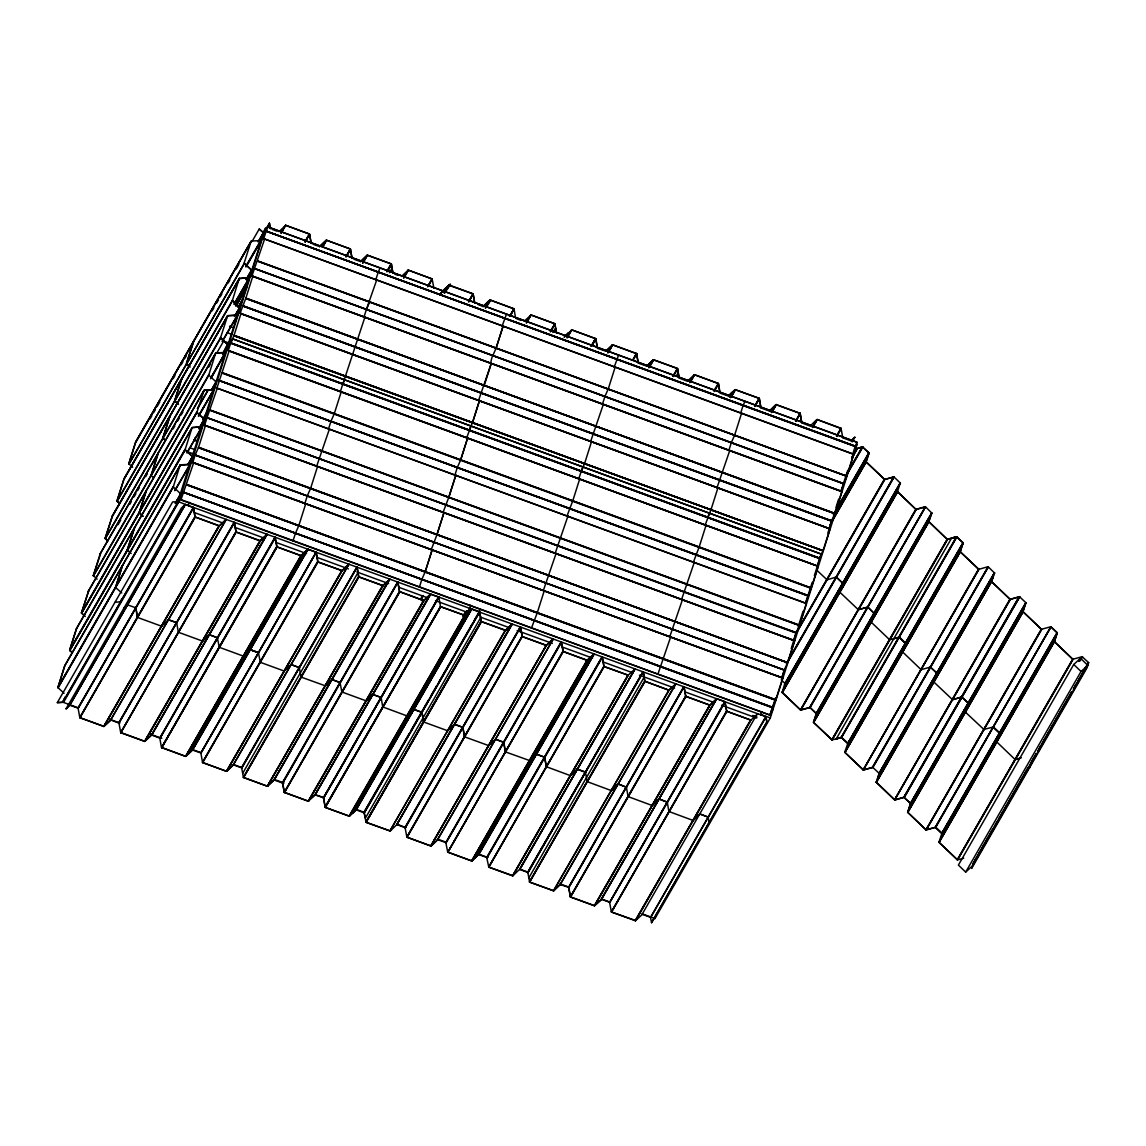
<?xml version="1.0" encoding="UTF-8"?>
<svg xmlns="http://www.w3.org/2000/svg" width="1146" height="1146" viewBox="0 0 1146 1146"><rect width="100%" height="100%" fill="white"/><g stroke="black" fill="none" stroke-linecap="round" stroke-linejoin="round"><path stroke-width="1.5" d="M1057.314 632.793L1050.896 626.762L1057.3 633.05L941.955 833.658L935.494 827.355L926.011 829.761L907.804 812.371L1023.106 611.706L1041.513 629.355L1022.977 611.735L1025.871 602.681L910.468 803.461L907.675 812.041M227.968 345.003C220.018 369.127 236.062 324.476 222.639 354.3M246.204 266.603L261.288 240.374L263.451 232.982M196.868 412.517L204.418 419.364L202.04 426.813L192.27 427.544L76.639 628.452L69.634 650.14L76.538 628.366M88.7 590.978L81.466 612.852L85.291 616.448M97.152 579.188L93.299 575.55L100.203 553.762L215.935 352.939L225.619 352.495L215.935 352.939M107.695 540.869L105.117 538.248L112.408 516.244M119.585 503.466L116.949 500.945L123.854 479.171L239.6 278.464L249.341 277.619L233.956 304.206M115.631 587.339L122.55 565.207M127.306 549.894L134.512 527.862L127.321 549.836L129.899 552.472M151.229 475.59L158.248 453.243M162.961 438.173L165.454 440.479L162.789 437.944L170.081 415.941M64.061 693.273L57.816 687.485L173.175 486.749L180.739 493.912L175.338 503.28M186.454 363.354L193.731 341.35M188.059 464.617L192.428 456.624L190.265 464.273L192.614 456.753L185.007 449.447L69.662 650.054M196.811 412.245L81.481 612.752M93.327 575.779L208.658 374.857M222.582 353.985L227.925 344.574L220.49 337.554M222.553 341.193L237.594 315.05L239.915 307.787L232.323 300.266M784.852 683.374L782.159 692.485L800.524 710.019L810.165 707.555L816.339 713.543L813.431 722.195L832.125 740.058L947.627 539.322L956.452 536.715L962.955 542.703L960.291 551.598L963.199 542.918L956.752 536.844M816.224 713.342L931.798 513.179L816.453 713.772L809.749 707.34L925.481 506.79L931.698 512.935L928.79 521.645L947.284 539.408L928.948 521.731L813.588 722.539L832.311 740.044M858.211 609.6L839.803 592.153L842.754 583.228M842.768 583.414L839.86 591.852M782.202 692.098L897.533 491.577L900.255 482.824L784.953 683.517L900.427 483.197L893.966 476.894L884.683 479.501L866.104 461.867L868.955 453.014L862.379 446.797L857.351 448.387L852.037 457.641M844.803 752.12L847.725 743.568L963.07 542.889M833.443 514.912L869.026 452.871L833.457 514.769M847.839 743.654L963.17 543.147M889.454 639.597L871.175 622.12L874.154 613.296L867.909 607.151L874.011 613.397M873.023 767.433L863.568 769.911L872.665 767.276L879.168 773.364L877.55 778.463L992.894 577.87L877.55 778.463M902.604 651.83L905.383 643.192L899.281 637.133L905.512 643.221L902.475 651.816L920.969 669.536M960.162 551.513L844.946 752.234M957.411 859.758L938.961 842.224L941.854 833.486L1057.156 632.735L1054.435 641.588M965.476 712.067L968.141 703.315M973.355 863.497L1028.334 767.963M996.734 741.72L999.641 733.139L996.834 742.006L1015.213 759.626L1019.911 758.323M1023.034 611.448L1025.828 602.911M1031.028 763.236L1029.352 768.078L1030.899 763.107M1054.406 641.488L1057.3 633.05M876.303 782.102L879.211 773.493M933.976 681.798L936.898 673.232L934.019 682.171L952.555 699.705L961.781 697.069L968.241 703.071L961.766 696.954L952.655 699.705M211.824 390.098L216.107 382.062L213.958 389.597L204.088 390.356L213.772 389.654M251.619 270.442L249.441 277.704L234.371 303.891M204.317 419.608L199.003 428.805M239.801 307.586L235.36 315.422M978.885 569.304L863.225 769.926L978.885 569.304L988.11 566.683L994.57 573.072L879.097 773.536M1088.571 662.846L1087.024 667.774L971.679 868.382L973.226 863.454M69.763 650.169L72.227 652.776M93.413 575.579L100.59 553.661M105.246 538.348L112.136 516.531L227.753 315.651L237.509 315.15L227.739 315.766L112.15 516.502M117.064 500.974L123.983 479.214M128.896 463.672L135.787 441.941L251.117 241.176L244.127 263.136L251.733 270.212L244.198 263.365M115.617 587.225L122.507 565.422M151.086 475.275L157.99 453.53M162.918 437.973L169.995 416.084M186.569 363.382L193.488 341.608M185.122 449.662L191.984 427.888M208.773 374.971L215.706 353.011L100.16 553.847M220.591 337.669L227.61 315.666M931.798 513.179L928.79 521.645M928.79 521.502L813.56 722.238L816.453 713.772M180.939 499.857L193.66 462.798M205.506 425.424L204.59 425.367L794.493 640.829L787.574 662.617L198.587 447.241L205.449 425.567M216.966 387.978L229.143 350.905M217.339 388.093L207.039 417.602L796.126 632.707L799.292 625.601L806.369 603.355L216.451 387.95M229.1 350.977L228.255 350.633L230.776 342.783L819.719 558.274L823.072 550.682L830.019 528.75L240.13 313.187L245.76 298.39M234.085 335.291L240.989 313.503L240.073 313.474L830.005 528.822L829.102 528.736M252.736 276.444L251.962 275.899L264.654 238.912L263.723 238.884M846.736 476.005L853.627 454.346L263.738 238.74L266.187 231.048L855.288 446.138L857.05 442.213L268.021 226.965L266.23 230.976M293.032 540.826L295.553 532.933M304.85 503.524L307.372 495.631M305.767 503.681L298.862 525.441M307.329 495.788L310.666 488.196L317.571 466.451L316.726 466.05L329.418 429.062L328.501 429.034L329.389 429.077M328.558 428.805L331.036 421.04M340.333 391.631L364.901 317.17L363.984 317.041L364.872 317.184M376.733 279.767L375.816 279.71L378.338 271.846M443.932 512.72L436.998 534.566L443.989 512.549L443.101 512.405M454.89 475.117L457.426 467.224M455.807 475.275L448.716 497.565M466.723 437.815L470.992 426.083M467.64 437.973L460.692 459.818L467.611 438.044L466.709 437.93M490.373 363.325C490.775 364.27 491.362 357.366 492.909 355.332M531.5 627.965L537.302 612.68L544.221 590.863L543.376 590.491L556.068 553.504L555.165 553.346M566.984 516.072L572.728 500.917M590.634 441.482L603.369 404.309M603.383 404.209L602.467 404.151L604.988 396.301M670.553 637.219L669.751 636.847L670.596 637.004M682.472 599.587L681.555 599.53L694.29 562.4L693.359 562.371L694.29 562.285M693.373 562.271L699.203 546.886L706.094 525.155L705.248 524.782L711.007 509.669L717.926 487.867L717.081 487.48L729.773 450.493L728.842 450.478M728.856 450.364L731.377 442.485M734.686 434.993L741.591 413.205M772.375 707.526L769.969 715.118L181.025 499.627M195.25 454.833L198.43 447.642L787.546 662.717L784.294 670.038L195.192 454.933L192.815 462.425L782.718 677.916L781.83 677.802L784.322 669.937M818.115 566.282L228.298 350.49L818.144 566.239L811.268 587.927L222.224 372.679M251.991 275.842L841.837 491.491L840.92 491.433L847.782 470.218M232.538 338.858L821.553 554.191L232.538 338.858L230.733 342.912L234.056 335.377L823.057 550.696M268.021 226.965L857.022 442.299M344.602 379.899L342.826 383.853M380.085 268.006L378.323 271.931M506.475 314.19L502.249 325.736M583.07 467.038L581.28 471.049L584.546 463.657M618.554 355.145L614.299 366.849L615.216 366.906M709.46 513.236L707.684 517.147M744.943 401.329L743.023 405.67M239.915 307.787L235.474 315.494M263.437 233.139L258.996 240.861M229.157 350.862L228.24 350.776L815.594 565.422M491.29 363.382L478.598 400.341L479.458 400.685L472.524 422.573L479.443 400.756L478.541 400.627M581.337 470.891L578.816 478.742L579.733 478.799M584.618 463.457L591.537 441.64L590.706 441.253M841.837 491.519L834.904 513.336L245.745 298.447L834.775 513.695L245.889 298.046L252.793 276.301M263.781 238.655L853.67 454.16L852.753 454.131L855.288 446.138L266.159 231.148L855.203 446.353M206.982 417.76L204.604 425.238L794.55 640.585L793.662 640.499L796.183 632.578L206.996 417.703L795.997 633.079L791.198 648.665M216.436 387.907L806.311 603.541L805.437 603.326L811.253 587.984M341.193 391.932L334.217 413.878M369.671 302.057L366.333 309.635L376.733 279.868L375.802 279.839M448.788 497.335L443.072 512.42L443.946 512.563M615.144 367.178L608.297 388.809M670.582 637.176L657.876 674.263M785.082 683.804L900.312 482.953M994.556 573.115L991.662 581.437L876.26 782.36L894.639 799.922L1010.371 599.272L1019.453 596.651L1025.871 602.681L910.468 803.461L904.137 797.387L1019.639 596.865L1010.371 599.272M1023.034 611.405L907.575 812.199L925.982 829.876L1041.599 629.254L1050.997 626.69L935.308 827.34L926.255 829.976L1041.743 629.24M192.857 462.339L782.661 678.131L775.813 699.733L186.755 484.543L775.785 699.834M419.465 586.895L421.943 579.117M770.012 715.004L775.57 697.943M781.844 677.701L784.738 669.063M805.538 602.982L812.213 582.383M817.356 565.694L819.691 558.331M204.647 425.137L794.536 640.657L793.619 640.628M555.237 553.146L567.9 516.201L566.969 516.187L567.9 516.101M305.696 503.853L304.85 503.624M579.647 479.1L572.742 500.931M706.036 525.298L705.191 525.069M728.928 450.134L729.773 450.392M840.963 491.233L846.65 476.249L257.564 261.145L846.693 476.177M829.948 528.951L240.087 313.302L241.004 313.402M455.736 475.447L448.903 497.035M491.219 363.554L484.271 385.457M841.78 491.663L251.934 276.057L841.866 491.376M364.07 316.797L366.333 309.635M64.72 665.668L57.93 687.5L64.835 665.726L180.452 464.832L190.035 464.302M259.01 240.689L263.508 232.796L261.13 240.574L251.404 241.047L135.643 441.955L128.767 463.7L132.621 467.296M88.5 591.107L81.466 612.981M63.932 699.146L63.03 702.24L64.061 699.189M78.057 707.727L63.488 702.412L65.336 696.61M181.555 378.839L174.636 400.785L181.913 378.653M146.172 490.803L139.153 512.72L146.373 490.674M121.619 598.842L120.702 601.937M249.198 277.805L239.199 278.564L232.423 300.338L116.978 501.174M179.292 497.135L191.138 459.747M192.213 456.352L262.19 237.838M178.375 501.404L180.796 494.098M63.488 702.412L178.848 501.805L265.714 227.853L263.05 232.48M188.259 505.501L189.305 502.392M431.297 549.536L436.998 534.552M496.175 347.926L503.123 326.051L496.017 348.37M420.797 599.487L421.871 596.078M421.484 600.561L423.103 595.462M467.525 611.105L465.792 614.113L466.594 610.761M465.792 614.113L466.823 610.847M470.691 605.217L469.659 608.325L185.323 504.441L69.806 705.148M479.257 611.835L480.231 608.712M669.794 636.632L682.457 599.687L681.541 599.673M743.038 405.627L740.688 413.047L741.605 413.09M642.075 913.835L654.953 918.548L656.329 914.193M760.658 714.674L761.689 711.566M798.203 626.576L803.06 611.276M814.376 575.579L821.381 553.489M827.842 533.091L829.46 528.005M835.935 507.606L838.628 499.112M654.953 918.548L770.298 717.94L857.165 443.989L855.403 447.083M254.297 268.536L843.327 483.784M230.633 343.198L819.634 558.517L230.661 343.084M218.814 380.429L807.772 595.863M195.149 455.091L784.294 670.038L195.149 455.062M295.353 533.463L298.705 525.899M492.708 355.862L496.089 348.169M469.043 430.466L472.496 422.616M457.225 467.754L460.62 460.033M210.377 410.067L799.464 625.143M855.131 446.539L266.13 231.191M799.407 625.258L210.262 410.34L799.292 625.573M787.588 662.56L198.473 447.556M245.803 298.289L834.861 513.48L831.538 520.957L242.451 305.853L831.466 521.186L829.117 528.564L830.033 528.65M807.858 595.676L218.829 380.386L807.901 595.533M772.332 707.712L183.346 492.279L772.49 707.225L775.613 700.263L186.655 484.815L775.684 700.063M257.678 260.887L846.722 476.091M869.055 453.229L866.175 461.523L831.495 522.06M222.181 372.779L811.225 588.027M425.18 571.825L432.157 549.836L425.152 571.897M234.013 335.52L823.057 550.725L234.056 335.377M805.953 603.355L806.383 603.24M734.572 435.279L731.363 442.557M772.39 707.526L183.389 492.178L772.476 707.311M251.117 241.405L193.588 341.379M227.467 315.995L111.993 516.56M180.151 465.19L190.093 464.417M190.308 464.202L174.951 490.545M823 550.868L233.899 335.821M787.503 662.775L198.459 447.585M230.718 342.941L819.777 558.116L821.567 554.105M334.188 413.95L330.965 421.241M254.355 268.393L843.442 483.512L254.326 268.493M421.871 579.317L425.109 572.026M604.916 396.502L608.139 389.196M222.066 373.123L811.096 588.371M180.151 464.961L173.29 486.821L57.988 687.872L173.304 486.993M120.702 601.707L115.001 602.338M136.073 441.769L192.872 343.012M150.112 418.806L151.874 415.726M153.578 412.718L155.426 409.552M157.117 406.558L159.781 401.917M173.175 378.696L174.951 375.601M181.082 364.886L182.93 361.721M184.621 358.712L186.397 355.632M212.139 310.881L213.915 307.787M216.651 303.074L218.428 299.994M220.118 296.986L221.894 293.906M228.111 283.105L229.888 280.011M236.176 269.124L238.841 264.497M247.622 249.155L249.398 246.075M252.063 241.434L259.24 229.014L263.408 232.681L258.079 241.935M128.939 464.073L244.385 263.394M266.689 227.911L269.468 223.284L270.399 228.641M266.803 227.911L269.468 223.284M246.089 265.872L259.397 242.723M123.811 479.257L239.285 278.464M245.788 266.903L261.202 240.517M123.94 479.3L239.586 278.349M232.552 300.696L117.121 501.375L119.513 503.567M246.175 279.309L251.576 269.969M246.29 279.696L251.719 270.17M246.419 279.753L251.619 270.241M235.216 304.85L248.539 281.701M235.832 305.81L247.407 285.655M235.976 305.853L246.805 287.188M236.248 305.796L247.006 287.202M107.781 540.783L105.174 538.52L220.605 337.597M238.124 307.185L242.666 299.378M281.601 231.564L285.526 225.261L309.377 233.956L311.254 243.525L309.621 234.386M105.289 538.677L220.72 337.984M238.21 307.271L242.794 299.335M280.899 232.996L285.583 225.275L309.406 234.099L305.208 241.878M238.612 307.185L242.193 300.911M281.2 233.125L285.669 225.304M234.357 316.482L239.772 307.286M222.138 341.494L237.509 314.921M118.095 524.624L120.76 519.983M129.627 504.555L131.403 501.475M134.139 496.762L135.916 493.668M137.606 490.674L139.382 487.58M145.599 476.779L147.376 473.699M153.664 462.812L156.329 458.185M173.103 428.948L174.88 425.854M177.63 421.141L179.392 418.061M181.168 414.967L182.945 411.887M208.601 367.221L210.449 364.056M216.58 353.34L223.771 340.906L227.925 344.574M93.471 575.98L208.844 375.229L216.222 382.019M222.782 354.257C248.768 308.732 205.105 390.8 211.193 377.249M211.179 377.134L225.375 352.452M88.342 591.15L204.103 390.242L88.457 591.193M211.609 376.948L225.805 352.252M208.128 390.027L197.484 408.549L208.128 390.027L213.686 389.712M84.045 615.459L81.524 613.11L196.954 412.202L204.06 390.371M81.638 613.268L196.826 412.374M211.58 389.669L216.107 381.862L211.695 390.055M198.459 415.984L213.657 389.841M76.51 628.452L192.098 427.587L202.154 426.856L186.956 453.042M198.487 416.098L213.858 389.511M198.802 415.941L213.915 389.683M72.298 652.676L69.72 650.455L185.122 449.49M69.806 650.57L185.251 449.891M202.856 419.235L208.3 409.91M304.893 241.777L309.463 233.999M203.171 419.336L208.343 409.939M203.129 419.565L206.738 413.205M305.251 241.964L309.563 234.257M198.874 428.504L204.203 419.107L197.069 412.589M199.991 427.401L204.432 419.68M187.557 451.725L201.753 427.043M64.677 665.74L180.452 464.832M188.016 464.359L192.442 456.466M188.188 464.603L192.614 456.896M174.808 490.574L189.892 464.345M178.504 501.447L62.872 702.326L57.314 702.641L172.645 501.919L178.26 501.704M322.585 246.605L326.424 240.216L350.275 248.897L352.137 258.423M175.309 503.223L180.624 493.768M322.742 246.39L326.481 240.216L350.304 249.04L346.135 256.862M322.986 246.519L326.567 240.245M176.341 501.991L181.598 493.109M57.314 702.641L62.715 702.24L178.232 501.59M66.096 708.815L181.355 508.136L185.022 504.584L69.591 705.248L66.096 708.815L69.677 705.191L185.337 504.569M193.516 507.535L78.086 708.228L79.833 717.725L103.957 726.478L219.459 525.67L226.278 519.396L110.675 720.089L104.014 726.335L110.918 720.003L118.969 723.14L120.659 732.409M78.129 708.357L193.602 507.75L178.848 501.805M79.819 717.554L194.963 516.774L193.416 507.592M104.042 726.449L79.933 717.654L195.078 516.76L193.488 507.764M79.933 717.654L195.364 517.09L219.158 525.77L103.77 726.478L219.058 525.742M345.806 256.733L350.361 248.94M347.08 255.501L350.604 249.241M362.594 263.093L367.479 255.186L391.302 263.924L393.006 273.278M362.996 263.007L367.479 255.186M110.489 720.189L226.063 519.482L219.545 525.756M118.754 722.983L234.228 522.318L118.983 723.169M267.104 534.451L259.913 540.797L236.09 532.073L234.486 522.605L118.797 722.882M266.961 534.423L151.387 735.13L144.826 741.304L151.587 735.03L267.176 534.351L260.357 540.611L144.711 741.433L120.774 732.695L235.976 531.701M120.745 732.666L236.004 531.801L234.113 522.39M120.774 732.695L236.262 532.03L260.343 540.783M386.732 271.559L391.173 263.852M391.416 264.01L387.004 271.774L391.259 263.895L367.236 255.157L360.546 261.66L367.178 255.157M387.978 270.442L391.531 264.268M389.382 272.748L392.047 268.121M404.294 276.401L408.277 270.112L432.371 279.037M403.55 277.848L408.234 270.098L432.128 278.951L433.904 288.233M403.893 277.962L408.377 270.141M144.568 741.405L259.956 540.683M144.983 741.376L260.443 540.697M266.66 534.423L151.816 734.944M226.779 771.129L233.297 764.955L348.971 564.233L342.153 570.507L226.65 771.315L202.57 762.591L200.865 752.979L192.442 749.985L308.073 549.292L301.255 555.566L185.652 756.374L161.428 747.35L159.795 738.024L275.04 537.216L277.031 546.9L301.24 555.724M159.924 738.225L275.126 537.402M275.398 537.646L160.053 738.253L151.644 735.03M300.882 555.638L276.816 546.843L161.672 747.65L185.566 756.374L300.854 555.638L308.002 549.392L304.048 552.974L307.687 549.435L192.184 749.985L185.881 756.331L192.714 749.899L307.973 549.263L316.153 552.3L200.837 753.208L316.181 552.343L317.886 561.955L342.052 570.708L226.364 771.287L202.699 762.52M161.772 747.679L277.16 546.971M427.601 286.615L432.071 278.793L427.873 286.672M428.762 285.397L432.343 279.008M443.273 292.402L445.937 287.761L444.261 290.941M444.304 292.889C464.531 267.133 426.813 308.131 446.038 287.861M444.404 292.975L449.275 285.082L473.097 293.806L474.816 303.203M444.806 292.903L449.275 285.082M185.996 756.245L301.341 555.652M304.048 552.974L188.703 753.567L192.313 750.057M317.657 561.612L202.484 762.334M348.928 564.348L342.138 570.665L318.058 561.927L202.57 762.591L317.786 561.597L316.239 552.415M468.499 301.57L473.054 293.777L468.743 301.584M468.9 301.885L473.155 294.035M485.302 307.93L490.173 300.023L513.995 308.761L510.686 315.279M485.546 307.715L490.173 300.023L513.924 308.847M485.703 307.859C501.876 285.268 470.104 320.336 489.929 299.994M341.752 570.579L226.65 771.315M226.894 771.201L233.182 765.027L348.785 564.319M389.798 579.289L383.151 585.534L267.448 786.156L274.252 779.882L389.869 579.188L383.05 585.448L267.362 786.271L243.439 777.504L241.677 768.021L356.936 567.155L241.448 767.82L233.469 764.812M241.72 768.149L357.079 567.284L358.784 576.911L382.707 585.663M242.694 773.306L357.924 572.714M243.296 777.375L358.684 576.553L357.137 567.356M267.591 786.256L243.597 777.475L358.712 576.639M243.568 777.461L358.956 576.868L382.907 585.534M509.426 316.396L513.952 308.732M510.557 315.293L514.067 308.818M526.988 321.238L530.827 314.935L554.793 323.774M526.2 322.871L531.071 314.978L554.893 323.702L556.598 333.056M526.601 322.8L531.071 314.978M382.649 585.52L267.376 786.142M267.648 786.099L273.937 779.939L389.354 579.26M274.08 779.968L389.626 579.274M284.38 792.488L399.668 591.68L397.734 582.053L282.346 782.775L284.337 792.459L308.159 801.183L315.15 794.823L323.53 797.774M282.618 783.062L397.705 582.168M324.275 797.702L315.121 794.708L308.202 801.068L284.394 792.359L282.747 783.09L397.92 582.34M397.977 582.455L399.453 591.494L284.294 792.258M284.466 792.531L399.854 591.809L423.805 600.604L430.695 594.23L315.05 794.866L430.237 594.23L438.632 597.009L323.645 798.031L325.235 807.4L349.258 816.167M550.295 331.452L554.764 323.63M550.567 331.509L555.008 324.06M550.567 331.781L554.979 323.96M552.845 332.483L555.624 327.856L556.354 333.028M568.631 332.612L566.855 335.692C573.645 326.467 553.933 347.525 571.84 329.876L595.662 338.6L592.224 345.132M566.955 337.769L571.596 329.833L595.562 338.672L591.178 346.293M567.37 337.698L571.725 329.962M308.159 801.183L423.547 600.475M308.403 801.212L423.948 600.404L430.237 594.23M308.618 801.14L423.977 600.547M315.007 794.894L430.667 594.101M438.632 597.009L323.373 797.788M323.473 797.903L438.875 597.166L323.53 798.046L325.135 807.113M325.006 807.042L440.537 606.764M325.149 807.343L440.479 606.435L438.875 597.438M765.972 716.737L766.774 722.123L651.544 922.716L766.903 722.109L765.986 716.766L471.493 609.142L464.832 615.502L440.752 606.764L325.278 807.429L349.387 816.138L464.846 615.345L471.636 609.185M464.846 615.345L440.594 606.664L325.235 807.257M591.092 346.25L595.533 338.528M592.339 345.132L595.877 338.858L597.252 347.969M607.767 352.624L612.594 344.788L607.853 352.71M608.268 352.639L612.738 344.817L636.56 353.541L638.279 362.938M462.769 616.39L465.434 611.763M349.057 816.124L464.56 615.56M465.563 614.027L467.281 611.019M465.333 615.832L469.774 608.125L479.315 611.606L473.986 620.86M352.166 813.302L356.277 809.792L471.665 609.07L355.747 809.821L352.166 813.302L467.511 612.709L471.25 609.099M352.266 813.388L467.611 612.795M349.516 816.095L355.991 809.792L471.479 609.156M363.955 812.213L409.208 733.512M410.984 730.417L428.733 699.561M430.509 696.481L436.712 685.68M438.488 682.586L472.209 623.954M390.242 831.008L366.004 822.298L364.242 812.801L479.572 611.964L364.056 812.514L365.388 818.144L480.747 617.536M364.299 812.944L479.4 611.907M479.773 612.122L481.119 621.347L365.918 822.241L390.041 830.936L505.615 630.243L512.291 623.94M365.889 822.198L481.234 621.333L479.773 612.322M366.061 822.212L481.334 621.533L505.329 630.458L512.176 624.069M366.133 822.37L481.521 621.662L505.615 630.243M632.85 359.758L636.431 353.469M633.122 359.815L636.517 353.512M633.122 360.073L636.703 353.684M648.765 367.665L653.435 359.729L646.645 366.118L638.537 363.225M648.908 367.451L653.635 359.758L677.458 368.496L679.163 377.851M649.166 367.58L653.635 359.758M389.826 831.022L505.214 630.314M511.904 624.069L396.645 824.762L390.356 830.936M396.788 824.676L512.19 623.94M512.434 623.968L396.845 824.547L405.125 827.713L406.816 836.981M404.91 827.555L520.384 626.891L522.247 636.646L546.27 645.399L430.824 845.992L406.902 837.239L522.146 636.274L520.599 627.091L405.312 827.87M405.125 827.713L520.427 626.919M522.017 636.288L406.758 837.11M407.031 837.311L522.261 636.517L546.227 645.284L430.724 845.977M672.86 376.246L677.415 368.468L653.449 359.844M677.501 368.525L673.132 376.533L677.644 368.711L679.048 377.865M676.427 375.788L678.317 372.694M689.663 382.606L694.29 374.67L718.356 383.437L719.946 392.806L718.571 383.695L714.159 391.502L718.37 383.609M430.867 846.006L546.513 645.184L553.332 638.924L437.715 839.617L431.183 845.934L437.973 839.517M437.428 839.646L553.26 639.024M561.569 642.218L446.066 842.74L561.282 641.975L563.216 651.501L586.981 660.311L594.23 653.865L478.842 854.572M594.015 653.951L478.441 854.658L471.865 860.947L478.34 854.558L594.158 653.965L587.325 660.196L471.722 860.947L447.842 852.223L563.044 651.229L561.239 641.817L445.808 842.511L447.714 852.123M471.808 860.947L447.9 852.123L562.973 651.415L587.311 660.325M447.857 852.094L563.316 651.544M714.646 389.654L718.313 383.409M729.529 397.06L732.194 392.433L728.698 396L735.073 389.783M730.46 397.461L734.973 389.697M730.561 397.547L735.431 389.654L759.254 398.378L760.973 407.775M730.962 397.476L735.431 389.654M471.622 860.918L587.01 660.211M471.994 860.918L587.511 660.225M590.204 657.546L474.96 858.239L590.204 657.546L593.8 654.051M604.186 666.6L628.123 675.166L604.042 666.528L602.137 656.758L486.706 857.452L488.769 867.049L512.935 875.702L628.194 675.152L635.099 668.92M486.935 857.638L602.151 656.758M487.107 857.767L602.467 657.159M603.942 666.17L488.697 867.135L512.62 875.888L628.309 675.08M604.042 666.528L488.755 867.049M488.826 867.207L604.143 666.456M754.655 406.142L759.125 398.321M754.928 406.2L759.211 398.35L735.216 389.74M754.928 406.458L759.397 398.522L760.844 407.747M771.358 412.417L776.329 404.595L800.152 413.334L801.828 422.917L809.978 425.997M771.459 412.503L776.229 404.581M771.86 412.431L776.329 404.595M512.52 875.859L627.908 675.152M512.964 875.687L519.339 869.599L635.128 668.806L519.74 869.528L634.941 668.892M675.954 683.861L668.849 690.107L553.418 890.814L560.337 884.468L676.025 683.761L669.207 690.021L553.661 890.843L529.595 882.076L527.891 872.722L643.092 671.728L527.604 872.393L519.725 869.399M643.092 671.728L527.891 872.722M529.524 882.019L644.854 681.182L643.336 672.014L527.819 872.393M528.85 877.879L644.081 677.286M643.336 672.014L644.711 681.125L529.452 881.947M795.553 421.083L800.109 413.305M800.152 413.334L795.797 421.313L800.323 413.505M812.356 427.444L817.227 419.551L841.049 428.275L842.754 437.643M812.543 427.229L817.127 419.522L841.164 428.633M812.758 427.372L817.227 419.551M553.762 890.829L560.093 884.511L675.596 683.933M594.516 905.784L709.961 705.177L685.809 696.396L683.89 686.64L568.516 887.348L570.536 897.06L594.459 905.784L601.535 899.409L594.674 905.641L710.105 704.976L716.637 698.673L724.888 701.624L726.65 711.079L611.42 911.858M684.062 686.884L568.745 887.548L683.861 686.74M570.45 896.831L685.738 696.066M570.35 896.888L685.68 696.252L684.105 686.97M570.536 897.06L686.01 696.381L709.961 705.177L716.852 698.802M836.451 436.024L841.006 428.246L836.723 436.354M836.852 436.34L841.264 428.532M852.223 441.898L854.887 437.271L851.406 440.852M851.75 457.326L854.4 452.613M570.522 896.917L594.359 905.641L709.703 705.048M852.08 457.755L857.409 448.501L862.379 446.926M601.578 899.309L716.393 698.802M601.12 899.352L716.665 698.788M601.349 899.395L716.823 698.673M847.252 473.04L862.336 446.811L868.997 452.828M846.407 474.702L862.609 446.926M845.934 476.349L862.881 446.954M724.788 701.581L609.686 902.346M611.305 911.686L609.629 902.475L725.031 701.753L726.664 711.107L611.434 912.001L635.414 920.739L642.433 914.365L650.47 917.33L651.544 922.716M609.686 902.618L725.16 701.997M835.105 511.431L868.912 452.713M831.423 521.745L866.032 461.695M829.905 525.183L866.276 461.91M757.793 713.757L750.859 720.132L726.908 711.337L611.52 912.044L635.658 920.525M798.304 629.039L884.454 479.272L866.204 461.981M796.656 632.205L884.454 479.415M796.842 632.277L884.87 479.386L894.167 476.851L786.801 663.72M635.213 920.696L750.601 719.989L726.908 711.337M751.002 719.917L635.328 920.61M635.643 920.682L750.816 720.132M642.032 914.436L757.32 713.714M893.708 476.779L786.385 663.606L894.038 476.908M766.044 716.909L650.584 917.559M782.217 692.556L897.404 491.62L915.955 509.454M770.399 713.872L773.063 709.245M800.524 710.019L915.84 509.239L897.633 491.849L782.303 692.485L800.538 709.89L916.17 509.368L925.51 506.947L810.165 707.555M809.706 707.354L800.753 710.09L916.241 509.354L925.008 506.776M809.778 707.469L925.366 506.861M816.339 713.7L931.655 512.849M928.919 521.459L813.574 722.309M831.767 739.901L947.212 539.222M841.536 737.523L847.682 743.238L841.536 737.523L956.881 536.772L947.37 539.308L831.953 739.886M836.179 739.012L951.481 538.305L956.452 536.729L841.15 737.437L836.179 739.012L841.422 737.451L956.838 536.887M847.725 743.525L963.027 542.631M960.319 551.899L978.498 569.261L863.267 769.954L844.974 752.507L960.176 551.656L979.042 569.404M863.325 769.854L844.86 752.349L960.405 551.828M872.478 767.29L988.053 566.797M872.521 767.405L988.339 566.797M872.937 767.519L988.368 566.84M879.025 773.335L994.542 572.799M879.082 773.665L994.442 572.628M876.346 782.474L991.562 581.351L876.189 782.045L894.668 799.808L1010.299 599.286M894.525 799.836L1009.955 599.157L991.562 581.667M894.954 799.879L903.779 797.301L1019.123 596.694M894.825 799.994L903.893 797.372L1019.252 596.78M904.28 797.458L1019.754 596.808M1025.928 603.083L910.569 803.69L907.804 812.371M907.718 812.442L1023.106 611.706M926.011 829.905L1041.327 629.125M935.666 827.441L1050.954 626.661M935.322 827.226L1051.04 626.719M941.726 833.228L1057.156 632.549M1054.306 641.302L939.061 842.152M1054.42 641.345L939.004 842.31L957.397 859.872L1072.943 659.222M939.09 842.41L1054.506 641.703L1072.742 659.265L1082.182 656.701L1088.643 662.675L1073.473 689.219M957.268 859.787L1072.713 659.093L1054.449 641.817M1073.114 659.208L957.583 859.93L963.7 858.182M1073.745 664.479L958.4 865.087L965.677 872.106L972.424 865.903L1087.783 665.296L1080.492 658.277L1073.745 664.479L1081.036 671.499L965.677 872.106M1078.73 661.357L1080.492 658.277M1079.331 661.342L1081.953 656.601M1079.489 661.328L1082.497 656.744M1080.635 659.91L1082.211 656.715M973.198 863.339L992.708 829.174M995.387 824.762L997.135 821.453M998.925 818.602L1028.191 767.448M1036.185 753.552L1030.927 762.892M1038.863 749.155L1040.625 745.845M1042.416 742.98L1071.668 691.826M1073.473 688.975L1076.108 684.119M1077.899 681.254L1088.528 662.517L1073.587 689.262M973.212 863.583L1036.299 753.71M1071.797 691.983L1037.975 750.945L1071.811 692.342M1030.999 763.322L1036.328 754.068M273.937 779.939L282.747 783.09M646.931 366.09L653.177 359.801M560.093 884.511L568.788 887.405L570.407 896.731M259.24 229.014L263.437 232.71M223.771 340.906L227.954 344.803M445.937 287.761L442.399 291.528L448.888 285.082M258.509 652.905L250.2 649.553L246.376 653.277L250.186 649.682L258.394 652.532L260.343 662.331M568.731 332.698L565.207 336.308M732.093 392.333L728.612 395.914L734.901 389.755M851.306 440.752L854.787 437.185M474.859 858.139L478.34 854.558M285.641 225.404L278.951 231.65M401.444 276.473L407.962 270.298M161.873 626.06L168.448 619.671L176.599 622.65L168.133 619.742M524.137 321.31L530.927 315.064M217.726 637.95L209.217 634.626L202.627 640.958L209.231 634.741L217.325 637.634L219.273 647.289L243.239 656.071M258.222 652.575L250.057 649.71L243.468 655.942L249.857 649.696M290.798 664.608L284.423 670.854M694.118 374.871L687.6 381.045M372.565 694.533L366.29 700.836L372.822 694.519L381.203 697.47L373.023 694.533M407.188 715.792L413.663 709.288L421.728 712.21M349.501 815.952L355.776 809.778L471.035 609.099M769.51 410.87L775.871 404.638L800.08 413.42M553.031 639.024L546.37 645.399M810.408 425.811L816.697 419.637M546.37 766.832L544.393 757.148L536.285 754.254L529.653 760.5L536.457 754.14L544.665 757.205L546.542 766.789L570.293 775.584L577.197 769.195L585.678 772.418M658.721 799.106L652.289 805.352L658.964 798.977L667.488 802.3M365.903 700.779L341.837 691.969L340.033 682.472L331.925 679.578L325.321 685.795L331.91 679.463L340.419 682.787M769.654 410.898L776.071 404.696M1081.036 671.499L1087.783 665.296M448.831 285.268L472.997 293.877M69.491 705.148L78.014 708.142L193.373 507.406M447.857 730.604L454.461 724.372L462.898 727.352L464.488 736.677M699.762 813.947L693.301 820.235L699.891 814.032L708.386 817.256M437.543 839.703L446.123 842.611M605.905 351.249L612.48 344.903L605.819 351.149L597.61 348.384M325.292 685.809L301.183 677.114M413.935 709.36L409.838 713.013L413.606 709.374L421.986 712.468L423.59 721.708M585.405 772.032L577.169 769.081L570.493 775.47M505.243 751.532L503.681 742.35L495.588 739.313L488.611 745.588L495.659 739.227L503.796 742.307L505.515 751.919L529.724 760.6M356.019 809.778L364.414 812.929M903.779 797.301L910.583 803.418M144.854 741.304L120.846 732.609M478.713 854.558L487.021 857.552M956.581 536.829L951.481 538.305M898.865 637.004L905.283 643.006L899.094 637.147L893.851 638.709M836.122 577.068L827.24 579.79M889.941 639.626L899.238 637.248M921.327 669.593L930.423 667.101L936.884 673.146L930.194 666.986M832.268 739.929L841.336 737.308M1015.442 759.512L1021.33 757.778M488.654 745.588L464.674 736.878M431.054 845.992L407.002 837.182M984.113 729.644L965.39 712.139M858.383 609.772L867.808 607.094L858.153 609.686M699.862 813.918L708.142 817.041L709.102 822.427M319.448 246.605L326.238 240.23L319.519 246.734M219.258 525.885L195.364 517.09M423.748 600.619L399.453 591.494M299.435 667.617L290.955 664.522L299.307 667.645L301.026 676.942M462.698 727.309L454.518 724.243L447.542 730.618M502.192 326.037L503.123 325.951M614.27 366.992L615.173 367.021M340.319 391.731L341.264 391.66M590.62 441.582L591.508 441.625M852.796 454.017L853.684 454.06M466.751 437.801L467.654 437.844M316.668 466.336L317.557 466.365M193.703 462.583L192.757 462.669L782.704 677.974L781.787 677.916M840.963 491.319L841.852 491.348M455.822 475.146L454.89 475.218L455.779 475.261M717.009 487.766L717.912 487.809M304.893 503.509L305.781 503.552M180.939 499.971L770.47 715.247M555.137 553.475L556.039 553.518M817.27 566.038L818.201 565.952M431.24 549.822L432.171 549.736M352.194 354.315L353.083 354.358M602.452 404.28L603.34 404.323M694.333 374.67L718.255 383.509M693.044 820.436L669.235 811.626M360.36 261.56L353.971 259.225M127.478 604.844L135.815 607.795L137.563 617.45L161.443 626.174M202.312 641.001L178.518 632.306M482.967 306.498L478.24 304.65M826.868 579.647L817.012 570.393M612.695 344.932L636.488 353.641M668.777 690.207L644.711 681.125M284.036 670.983L260.257 662.288M406.83 715.849L383.079 707.053M447.599 730.747L423.676 721.994L421.972 712.64M611.105 790.511L587.339 781.701M652.002 805.452L628.337 796.685M1010.084 599.372L991.734 581.738M836.451 577.14L842.639 583.028M935.508 827.24L941.969 833.443M668.806 690.093L645.055 681.412L529.638 882.105L553.489 890.714M313.073 244.284L317.814 246.018M272.161 229.343L276.845 231.177M394.854 274.181L398.006 275.327M515.986 318.445L520.671 320.278M679.435 378.18L687.285 381.16M728.24 396L720.261 393.207M761.245 408.062L769.138 410.956M842.912 437.887L850.905 440.823M242.58 305.567L831.609 520.814L242.494 305.81M229.587 326.18L232.71 327.441M227.123 332.641L232.151 334.474M222.682 340.734L229.386 343.184M218.843 380.329L807.959 595.419M194.018 439.563L197.37 440.78M189.591 447.642L194.605 449.476M187.285 451.653L193.975 454.103M760.772 714.459L770.298 717.94M752.736 715.448L757.033 717.024M194.333 512.563L222.811 522.977M234.529 527.26L264.683 538.276M276.401 542.559L306.555 553.575M316.611 557.257L348.427 568.889M356.807 571.94L388.623 583.572M398.679 587.239L427.157 597.653M435.523 600.719L467.353 612.336M480.303 617.078L508.781 627.478M517.147 630.544L552.329 643.393M562.371 647.06L592.525 658.091M602.581 661.758L632.721 672.774M639.425 675.223L674.593 688.073M684.649 691.754L713.127 702.154M721.493 705.22L756.675 718.069M659.151 798.977L667.287 802.143L668.863 811.411M109.887 719.359L119.929 723.026M150.083 734.056L161.801 738.339M191.955 749.355L200.335 752.406M233.827 764.654L242.207 767.72M274.023 779.352L284.079 783.019M356.005 809.305L362.365 811.626M397.519 824.475L405.899 827.541M437.729 839.159L446.095 842.224M477.925 853.856L487.967 857.523M519.797 869.155L528.177 872.221M559.993 883.853L568.373 886.904M601.879 899.152L610.245 902.217M601.478 899.281L609.615 902.274M464.617 736.964L462.798 727.409M765.786 716.565L650.613 917.33M316.038 552.358L200.865 752.979M999.627 733.096L993.367 727.151M841.522 737.379L847.682 743.238M836.365 577.212L842.568 583.128M983.569 729.515L993.152 727.037L999.484 733.039M227.911 344.745L220.505 337.869M189.104 365.889L186.626 363.611L190.222 367.064M178.389 404.366L174.65 400.871L178.447 404.252M153.621 477.782L151.028 475.518M131.174 553.475L127.521 550.137M121.748 592.969L115.56 587.454M935.695 827.312L941.811 833.142M993.453 727.08L999.484 732.838M781.228 679.907L785.024 683.403M275.155 537.417L276.816 546.843M129.025 464.001L244.313 263.308M585.448 772.203L587.182 781.515M232.48 300.61L239.758 307.457M192.428 456.624L185.05 449.805M350.447 249.169L352.008 258.437M603.856 666.313L602.295 657.03M135.873 607.881L137.291 617.064M636.617 353.77L638.15 362.91M270.227 228.584L269.339 223.284M801.756 422.788L800.252 413.663M626.59 787.359L618.296 784.036L626.375 787.187L628.065 796.37M382.692 706.838L381.145 697.599M514.081 309.019L515.585 318.13M391.388 264.182L392.892 273.335M178.318 632.076L176.713 623.009M473.198 294.107L474.688 303.174M595.891 338.958L597.367 347.954M194.748 437.987L195.364 440.995M276.759 546.656L161.6 747.593L276.874 546.656M694.533 374.713L690.064 382.535L694.49 374.814M617.809 784.179L611.506 790.353L617.837 784.136M127.163 604.859L123.682 608.44L127.206 604.83M536.027 754.269L532.532 757.85L536.056 754.24M142.921 516.259L139.225 512.864L142.964 516.158"/></g></svg>
